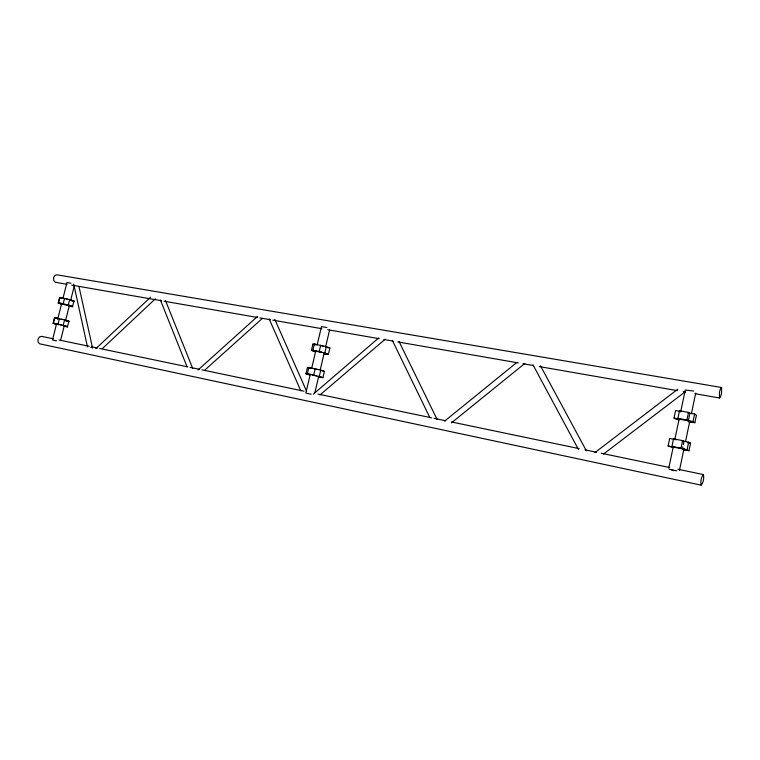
<?xml version="1.0" encoding="UTF-8"?>
<svg xmlns="http://www.w3.org/2000/svg" width="760" height="760" viewBox="0 0 760 760"><rect width="100%" height="100%" fill="white"/><g stroke="black" fill="none" stroke-linecap="round" stroke-linejoin="round"><path stroke-width="1.14" d="M682.85 446.776L682.394 448.941L680.969 448.21L682.575 440.601L673.559 438.843L671.954 446.414L673.417 447.146M686.926 419.995L688.531 412.414L679.506 410.761L677.901 418.313L679.336 419.188L688.322 420.859L686.926 419.995L677.901 418.313M683.306 444.619L683.99 441.37L682.575 440.601M688.55 419.786L689.69 414.399M679.431 470.392L684.057 448.457M685.52 441.531L689.899 420.755M691.362 413.829L695.742 393.043M688.674 442.168L690.545 443.194L688.959 450.747L687.078 449.768L688.674 442.168L682.014 440.866M694.611 414.019L696.436 415.235L694.858 422.75L693.015 421.591L694.611 414.019L687.942 412.803M673.379 447.63L668.106 445.987L669.702 438.453L676.295 439.745M679.26 419.834L675.982 419.226L674.025 418.048L675.621 410.542L681.112 411.549M668.753 468.16L673.369 446.329M674.832 439.441L679.202 418.76M680.665 411.863L685.283 390.032L693.642 391.039M309.624 374.984L305.938 373.749L307.42 367.45L310.897 368.134M315.096 351.756L311.438 350.388L312.911 344.109L316.407 344.755M310.089 374.661L307.353 373.749L308.845 367.422L317.898 369.607M315.59 351.291L312.882 350.274L314.365 343.966L323.409 346.161M310.166 374.747L305.852 393.091L311.182 394.212M311.78 367.868L315.827 350.673M317.176 344.945L321.49 326.601L326.847 327.522M316.416 375.924L313.699 375.012L315.191 368.666M317.699 351.68L321.926 352.469L319.228 351.452L320.72 345.125M314.83 392.873L318.592 376.856M320.197 369.987L324.226 352.82M325.574 347.101L329.602 329.935M320.777 370.072L324.416 371.336L322.933 377.644L319.285 376.409L320.777 370.072L316.094 369.151M326.297 346.56L329.897 347.956L328.415 354.245L324.805 352.887L326.297 346.56L321.594 345.705M59.688 324.634L63.203 325.327L64.581 319.856L68.97 321.204L67.403 326.847L63.621 326.087M69.169 305.776L72.684 306.432L68.305 305.026L69.682 299.563L66.158 298.917M60.505 340.708L64.258 325.793M65.702 320.055L69.445 305.14M70.604 300.551L74.356 285.637M68.666 306.014L72.456 306.726L74.043 300.998L69.682 299.563M56.496 324.32L53.181 323.332L54.549 317.889L58.035 318.573M61.56 304.209L58.263 303.145L59.632 297.72L63.127 298.366M58.871 324.691L53.314 323.114L54.691 317.651L62.719 319.58M65.046 304.855L58.425 302.841L59.803 297.397L67.811 299.335M56.534 323.883L52.487 339.967L56.477 340.812M57.693 319.285L61.74 303.202M62.899 298.604L66.956 282.52L70.974 283.214M53.314 323.114L58.074 324.064L59.451 318.582M72.456 306.726L63.194 303.734L64.562 298.272M313.329 394.136L378.746 337.896M53.228 338.789L41.62 336.366L39.453 336.927L38 339.359L38.114 342.219L39.729 343.824L701.176 485.155C703.513 482.401 704.178 478.059 703.389 474.572L677.844 469.243M703.389 474.572C701.033 477.318 700.369 481.678 701.176 485.155M150.537 297.207L95.931 348.612L96.472 348.298M694.878 393.69L719.425 397.964L720.452 396.995L721.515 393.547L721.62 387.495L57.161 274.844L55.033 275.281L53.599 277.637L53.713 280.526L55.29 282.245L66.984 284.287M102.438 348.526L155.363 298.813M721.62 387.495L720.594 388.445L719.52 391.913L719.425 397.964M198.046 369.997L257.44 316.521M204.754 370.148L262.428 318.354M319.941 394.981L385.253 339.14M444.628 421.116L516.819 362.472M451.506 422.826L524.856 363.423M594.985 452.551L677.797 389.187M603.468 454.09L684.76 392.103M90.896 347.577L92.34 347.5M71.659 285.104L161.69 300.789M164.027 301.197L257.573 317.49M259.91 317.898L270.437 319.732M272.773 320.14L321.879 328.7M327.721 329.716L379.173 338.684M383.847 339.492L393.205 341.126M397.879 341.943L518.32 362.919M522.994 363.736L533.52 365.57M539.362 366.586L677.331 390.63M683.183 391.647L685.52 392.055M70.528 300.352L74.043 300.998M327.085 347.444L329.897 347.956M58.425 302.841L63.194 303.734M312.882 350.274L319.228 351.452M58.263 303.145L61.76 303.8M64.79 304.361L68.305 305.026M311.438 350.388L316.084 351.253M320.112 352.013L324.805 352.887M674.025 418.048L680.618 419.283M686.346 420.346L693.015 421.591M64.534 304.427L66.443 304.779M67.355 305.33L69.255 305.691M323.741 353.372L328.415 354.245M689.329 421.724L694.858 422.75M323.75 353.751L326.904 354.341L324.254 353.343M688.664 422.047L690.887 422.465L689.529 421.61M669.218 469.281L676.789 470.867M61.056 319.172L64.581 319.856M65.464 320.511L68.97 321.204M321.613 370.785L324.416 371.336M687.239 442.548L690.545 443.194M65.93 320.863L68.77 321.423L65.54 320.445M307.353 373.749L313.699 375.012M671.954 446.414L680.969 448.21M53.181 323.332L58.491 324.472M305.938 373.749L310.574 374.67M312.198 375.088L319.285 376.409M668.106 445.987L687.078 449.768M64.096 325.945L67.602 326.648L63.203 325.327M318.269 376.713L322.933 377.644M683.439 449.644L688.959 450.747M318.298 376.988L321.442 377.625L318.763 376.722M59.033 340.005L89.214 346.303M91.542 346.788L97.346 348.004M99.664 348.488L187.9 366.918M190.228 367.403L199.509 369.341M201.837 369.825L304 391.162M317.937 394.079L431.718 417.838M434.036 418.323L445.645 420.745M451.449 421.962L579.158 448.628M584.962 449.844L596.572 452.266M601.217 453.235L669.721 467.542M671.935 470.221L673.987 470.697M58.074 324.064L61.341 325.042M64.172 325.888L67.403 326.847M54.691 317.651L57.969 318.649M59.803 297.397L63.052 298.462M59.632 297.72L61.826 298.442M70.614 300.257L73.815 301.312M308.845 367.422L311.572 368.362M307.42 367.45L309.263 368.087M314.365 343.966L316.169 344.66M312.911 344.109L314.735 344.812M683.63 449.568L685.026 450.291M673.559 438.843L675.013 439.612M679.506 410.761L680.922 411.673M688.531 412.414L689.918 413.316M540.483 365.798L586.35 450.747M532.988 364.828L578.588 449.72M399.076 341.572L437.142 419.539M392.34 340.366L429.656 417.164M274.787 319.314L306.613 391.267M269.173 318.944L300.827 390.858M165.509 300.599L192.698 368.419M160.417 300.029L187.026 366.728M78.973 286.501L92.568 348.051M73.701 284.069L87.466 346.826"/></g></svg>
